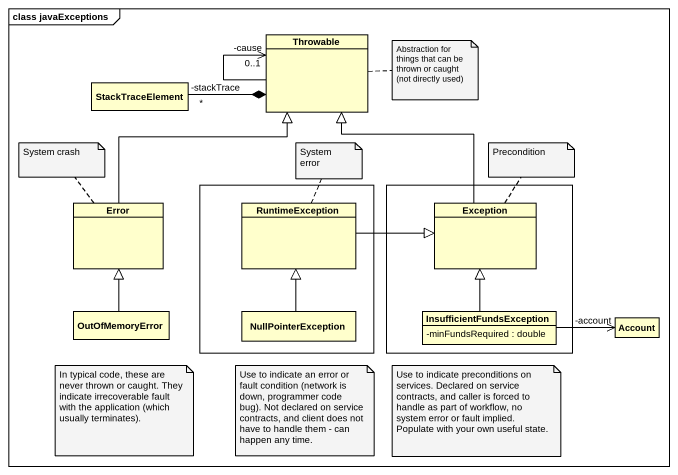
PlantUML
@startuml
mainframe class javaExceptions
hide circle
hide empty members
skinparam classAttributeIconSize 0
class Throwable
class StackTraceElement
class Error
rectangle " " as rectangle1 {
  class RuntimeException
  class NullPointerException
}
rectangle " " as rectangle2 {
  class "Exception" as Exception_
  class InsufficientFundsException {
    -minFundsRequired : double
  }
}
class OutOfMemoryError
class Account
Throwable --> "-cause\n0..1" Throwable
Throwable *-left- "*\n-stackTrace" StackTraceElement
Error -up-|> Throwable
RuntimeException -right-|> Exception_
Exception_ -up-|> Throwable
OutOfMemoryError -up-|> Error
NullPointerException -up-|> RuntimeException
InsufficientFundsException -up-|> Exception_
InsufficientFundsException -right-> "-account" Account
note right of Throwable : Abstraction for things that can be thrown or caught (not directly used)
note top of Error : System crash
note top of RuntimeException : System error
note top of Exception_ : Precondition
note as N5
  In typical code, these are never thrown or caught. They indicate irrecoverable fault with the application (which usually terminates).
end note
note as N6
  Use to indicate an error or fault condition (network is down, programmer code bug). Not declared on service contracts, and client does not have to handle them - can happen any time.
end note
note as N7
  Use to indicate preconditions on services. Declared on service contracts, and caller is forced to handle as part of workflow, no system error or fault implied.
  Populate with your own useful state.
end note
@enduml
